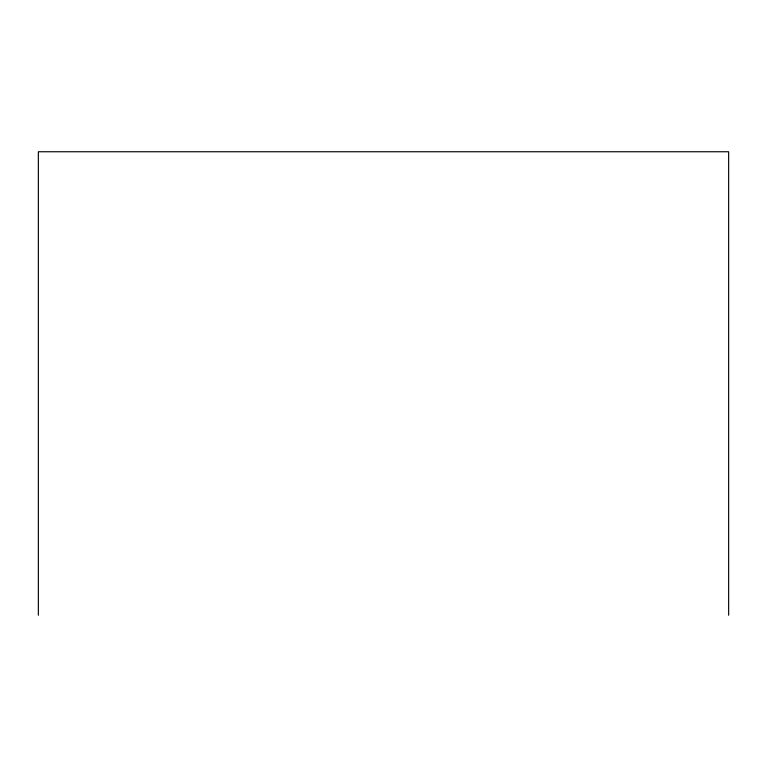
<?xml version="1.0" encoding="UTF-8"?>
<svg xmlns="http://www.w3.org/2000/svg" width="767" height="767" viewBox="0 0 767 767"><rect width="100%" height="100%" fill="white"/><g stroke="black" fill="none" stroke-linecap="round" stroke-linejoin="round"><path stroke-width="1.15" d="M728.65 615.249L728.65 151.751L38.35 151.751L38.35 615.249"/></g></svg>
